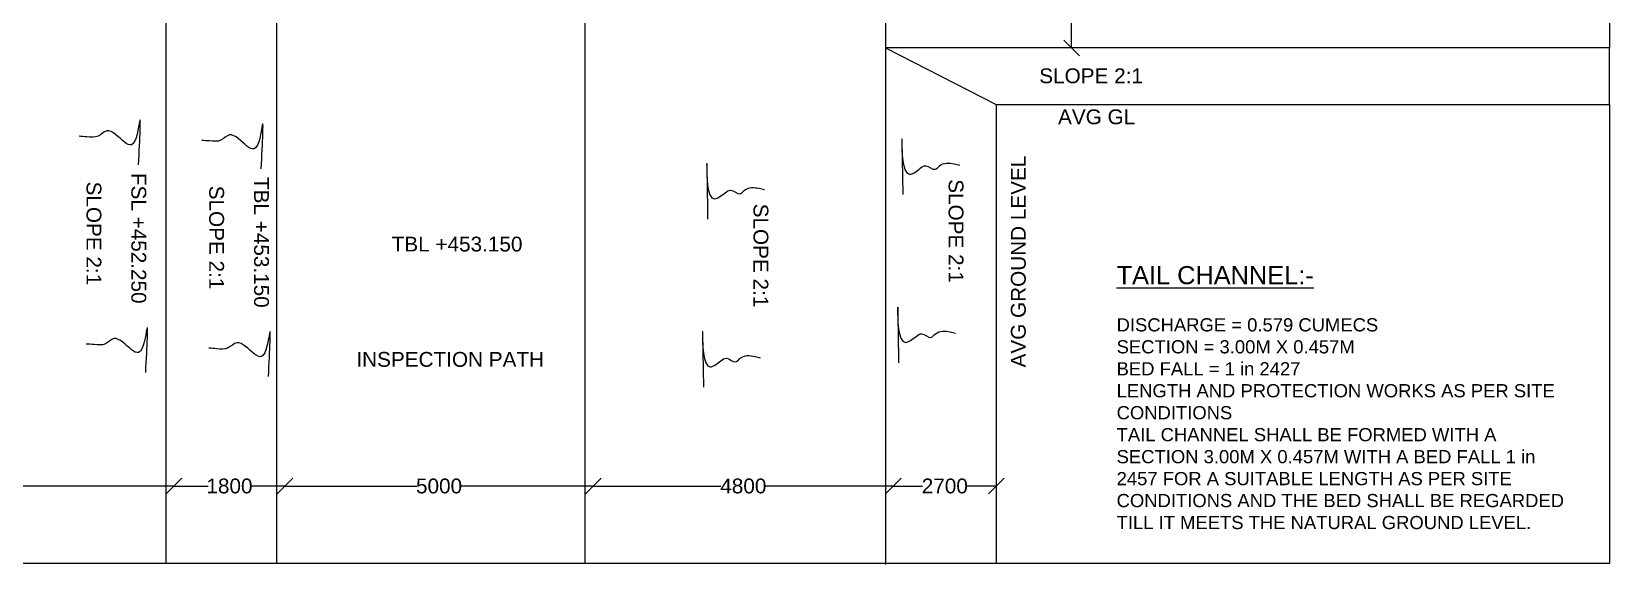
# Model space of a CAD drawing. Header units: millimetres. Extents: x 5124 to 6568637, y 2311 to 91879094.
# Drawn here: x 3802420 to 3811990, y 45939838 to 45943073 of the extents above; entities that cross this region are included whole.
import ezdxf

# ---------------------------------------------------------------- set-up
doc = ezdxf.new("R2010")
doc.units = ezdxf.units.MM
doc.header["$MEASUREMENT"] = 0
for name, color, linetype in [('DIMENSION', 7, 'Continuous'), ('DRAWING', 7, 'Continuous'), ('TEXT', 7, 'Continuous')]:
    doc.layers.add(name, color=color, linetype=linetype)
doc.styles.get("Standard").update_dxf_attribs({"font": 'arial.ttf', "height": 90})
doc.dimstyles.get("Standard").update_dxf_attribs({"dimtxt": 200, "dimasz": 110, "dimexe": 0.18, "dimexo": 0.0625, "dimgap": 0.09, "dimtad": 0, "dimtih": 1, "dimtoh": 1, "dimdec": 0, "dimzin": 0, "dimdsep": 46, "dimtxsty": 'Standard', "dimblk": 'OBLIQUE', "dimcen": 0.09, "dimse1": 1, "dimse2": 1, "dimadec": 0, "dimazin": 0, "dimtfac": 1, "dimtdec": 0, "dimtofl": 0, "dimtmove": 0, "dimatfit": 3, "dimfxl": 1, "dimtolj": 1, "dimtzin": 0, "dimarcsym": 0})

# ---------------------------------------------------------------- blocks, each defined once
blk = doc.blocks.new('_Oblique')
at = {"color": 0, "linetype": 'ByBlock', "lineweight": -2}
blk.add_line((-0.5, -0.5), (0.5, 0.5), dxfattribs=at)
blk = doc.blocks.new('*D236')
at = {"layer": 'Defpoints', "color": 0, "linetype": 'Continuous', "transparency": 16777216}
for p in [(3800837, 45940314), (3803284, 45940314), (3803284, 45940314)]:
    blk.add_point(p, dxfattribs=at)
at = {"layer": 'DIMENSION', "color": 0, "linetype": 'Continuous', "lineweight": -2, "transparency": 16777216}
for p, q in [((3800837, 45940314), (3801925.9, 45940314)), ((3803284, 45940314), (3802195.1, 45940314))]:
    blk.add_line(p, q, dxfattribs=at)
at = {"layer": 'DIMENSION', "color": 0, "linetype": 'Continuous', "lineweight": -2, "transparency": 16777216, "xscale": 95, "yscale": 95, "zscale": 95, "rotation": 180}
blk.add_blockref('_Oblique', (3800837, 45940314), dxfattribs=at)
at = {"layer": 'DIMENSION', "color": 0, "linetype": 'Continuous', "lineweight": -2, "transparency": 16777216, "xscale": 95, "yscale": 95, "zscale": 95}
blk.add_blockref('_Oblique', (3803284, 45940314), dxfattribs=at)
at = {"layer": 'DIMENSION', "color": 0, "linetype": 'Continuous', "transparency": 16777216, "insert": (3802060.5, 45940314), "char_height": 90, "attachment_point": 5}
blk.add_mtext('\\A1;6500', dxfattribs=at)
blk = doc.blocks.new('*D237')
at = {"layer": 'Defpoints', "color": 0, "linetype": 'Continuous', "transparency": 16777216}
for p in [(3803284, 45940314), (3803956, 45940314), (3803956, 45940314)]:
    blk.add_point(p, dxfattribs=at)
at = {"layer": 'DIMENSION', "color": 0, "linetype": 'Continuous', "lineweight": -2, "transparency": 16777216}
for p, q in [((3803284, 45940314), (3803489.9, 45940314)), ((3803956, 45940314), (3803750.1, 45940314))]:
    blk.add_line(p, q, dxfattribs=at)
at = {"layer": 'DIMENSION', "color": 0, "linetype": 'Continuous', "lineweight": -2, "transparency": 16777216, "xscale": 95, "yscale": 95, "zscale": 95, "rotation": 180}
blk.add_blockref('_Oblique', (3803284, 45940314), dxfattribs=at)
at = {"layer": 'DIMENSION', "color": 0, "linetype": 'Continuous', "lineweight": -2, "transparency": 16777216, "xscale": 95, "yscale": 95, "zscale": 95}
blk.add_blockref('_Oblique', (3803956, 45940314), dxfattribs=at)
at = {"layer": 'DIMENSION', "color": 0, "linetype": 'Continuous', "transparency": 16777216, "insert": (3803620, 45940314), "char_height": 90, "attachment_point": 5}
blk.add_mtext('\\A1;1800', dxfattribs=at)
blk = doc.blocks.new('*D238')
at = {"layer": 'Defpoints', "color": 0, "linetype": 'Continuous', "transparency": 16777216}
for p in [(3803956, 45940314), (3805826.5, 45940314), (3805826.5, 45940314)]:
    blk.add_point(p, dxfattribs=at)
at = {"layer": 'DIMENSION', "color": 0, "linetype": 'Continuous', "lineweight": -2, "transparency": 16777216}
for p, q in [((3803956, 45940314), (3804756.9, 45940314)), ((3805826.5, 45940314), (3805025.6, 45940314))]:
    blk.add_line(p, q, dxfattribs=at)
at = {"layer": 'DIMENSION', "color": 0, "linetype": 'Continuous', "lineweight": -2, "transparency": 16777216, "xscale": 95, "yscale": 95, "zscale": 95, "rotation": 180}
blk.add_blockref('_Oblique', (3803956, 45940314), dxfattribs=at)
at = {"layer": 'DIMENSION', "color": 0, "linetype": 'Continuous', "lineweight": -2, "transparency": 16777216, "xscale": 95, "yscale": 95, "zscale": 95}
blk.add_blockref('_Oblique', (3805826.5, 45940314), dxfattribs=at)
at = {"layer": 'DIMENSION', "color": 0, "linetype": 'Continuous', "transparency": 16777216, "insert": (3804891.2, 45940314), "char_height": 90, "attachment_point": 5}
blk.add_mtext('\\A1;5000', dxfattribs=at)
blk = doc.blocks.new('*D239')
at = {"layer": 'Defpoints', "color": 0, "linetype": 'Continuous', "transparency": 16777216}
for p in [(3805826.5, 45940314), (3807646.5, 45940314), (3807646.5, 45940314)]:
    blk.add_point(p, dxfattribs=at)
at = {"layer": 'DIMENSION', "color": 0, "linetype": 'Continuous', "lineweight": -2, "transparency": 16777216}
for p, q in [((3805826.5, 45940314), (3806600.4, 45940314)), ((3807646.5, 45940314), (3806872.6, 45940314))]:
    blk.add_line(p, q, dxfattribs=at)
at = {"layer": 'DIMENSION', "color": 0, "linetype": 'Continuous', "lineweight": -2, "transparency": 16777216, "xscale": 95, "yscale": 95, "zscale": 95, "rotation": 180}
blk.add_blockref('_Oblique', (3805826.5, 45940314), dxfattribs=at)
at = {"layer": 'DIMENSION', "color": 0, "linetype": 'Continuous', "lineweight": -2, "transparency": 16777216, "xscale": 95, "yscale": 95, "zscale": 95}
blk.add_blockref('_Oblique', (3807646.5, 45940314), dxfattribs=at)
at = {"layer": 'DIMENSION', "color": 0, "linetype": 'Continuous', "transparency": 16777216, "insert": (3806736.5, 45940314), "char_height": 90, "attachment_point": 5}
blk.add_mtext('\\A1;4800', dxfattribs=at)
blk = doc.blocks.new('*D240')
at = {"layer": 'Defpoints', "color": 0, "linetype": 'Continuous', "transparency": 16777216}
for p in [(3807646.5, 45940314), (3808270.5, 45940314), (3808270.5, 45940314)]:
    blk.add_point(p, dxfattribs=at)
at = {"layer": 'DIMENSION', "color": 0, "linetype": 'Continuous', "lineweight": -2, "transparency": 16777216}
for p, q in [((3807646.5, 45940314), (3807823.4, 45940314)), ((3808270.5, 45940314), (3808093.6, 45940314))]:
    blk.add_line(p, q, dxfattribs=at)
at = {"layer": 'DIMENSION', "color": 0, "linetype": 'Continuous', "lineweight": -2, "transparency": 16777216, "xscale": 95, "yscale": 95, "zscale": 95, "rotation": 180}
blk.add_blockref('_Oblique', (3807646.5, 45940314), dxfattribs=at)
at = {"layer": 'DIMENSION', "color": 0, "linetype": 'Continuous', "lineweight": -2, "transparency": 16777216, "xscale": 95, "yscale": 95, "zscale": 95}
blk.add_blockref('_Oblique', (3808270.5, 45940314), dxfattribs=at)
at = {"layer": 'DIMENSION', "color": 0, "linetype": 'Continuous', "transparency": 16777216, "insert": (3807958.5, 45940314), "char_height": 90, "attachment_point": 5}
blk.add_mtext('\\A1;2700', dxfattribs=at)
blk = doc.blocks.new('*D247')
at = {"layer": 'Defpoints', "color": 0, "linetype": 'Continuous', "transparency": 16777216}
for p in [(3808679, 45943730.2), (3808727.5, 45942974), (3808727.5, 45942974)]:
    blk.add_point(p, dxfattribs=at)
at = {"layer": 'DIMENSION', "color": 0, "linetype": 'Continuous', "lineweight": -2, "transparency": 16777216}
for p, q in [((3808727.5, 45943730.2), (3808727.5, 45943398.1)), ((3808727.5, 45942974), (3808727.5, 45943306.1))]:
    blk.add_line(p, q, dxfattribs=at)
at = {"layer": 'DIMENSION', "color": 0, "linetype": 'Continuous', "lineweight": -2, "transparency": 16777216, "xscale": 95, "yscale": 95, "zscale": 95}
for p, rotation in [((3808727.5, 45943730.2), 90), ((3808727.5, 45942974), 270)]:
    blk.add_blockref('_Oblique', p, dxfattribs=dict(at, rotation=rotation))
at = {"layer": 'DIMENSION', "color": 0, "linetype": 'Continuous', "transparency": 16777216, "insert": (3808727.5, 45943352.1), "char_height": 90, "attachment_point": 5}
blk.add_mtext('\\A1;2000', dxfattribs=at)

msp = doc.modelspace()

# ---------------------------------------------------------------- linework, layer by layer
at = {"layer": 'DIMENSION', "linetype": 'Continuous'}
msp.add_lwpolyline([(3808269.5, 45942631), (3808269.5, 45939844)], dxfattribs=at)
for points in [[(3803068.5, 45942264.8), (3803074.5, 45942527.3), (3803025.5, 45942386.3), (3802929.5, 45942448.3), (3802876, 45942470.3), (3802823.5, 45942438.8), (3802755.5, 45942433.8), (3802707.5, 45942437.3)], [(3803812.7, 45942239.8), (3803818.7, 45942502.3), (3803769.7, 45942361.3), (3803673.7, 45942423.3), (3803620.2, 45942445.3), (3803567.7, 45942413.8), (3803499.7, 45942408.8), (3803451.7, 45942412.3)], [(3807705.7, 45942083), (3807698.2, 45942406.5), (3807746.2, 45942206.5), (3807809.7, 45942243), (3807842.7, 45942258.5), (3807900.2, 45942237), (3807927.2, 45942258.5), (3808016.2, 45942270), (3808048.7, 45942262)], [(3806522.2, 45941934.5), (3806514.7, 45942258), (3806562.7, 45942058), (3806626.2, 45942094.5), (3806659.2, 45942110), (3806716.7, 45942088.5), (3806743.7, 45942110), (3806832.7, 45942121.5), (3806865.2, 45942113.5)], [(3807680.2, 45941062.7), (3807672.7, 45941386.2), (3807720.7, 45941186.2), (3807784.2, 45941222.7), (3807817.2, 45941238.2), (3807874.7, 45941216.7), (3807901.7, 45941238.2), (3807990.7, 45941249.7), (3808023.2, 45941241.7)], [(3803112.2, 45941003.5), (3803118.2, 45941266), (3803069.2, 45941125), (3802973.2, 45941187), (3802919.7, 45941209), (3802867.2, 45941177.5), (3802799.2, 45941172.5), (3802751.2, 45941176)], [(3803856.5, 45940978.5), (3803862.5, 45941241), (3803813.5, 45941100), (3803717.5, 45941162), (3803664, 45941184), (3803611.5, 45941152.5), (3803543.5, 45941147.5), (3803495.5, 45941151)], [(3806496.7, 45940914.3), (3806489.2, 45941237.8), (3806537.2, 45941037.8), (3806600.7, 45941074.3), (3806633.7, 45941089.8), (3806691.2, 45941068.3), (3806718.2, 45941089.8), (3806807.2, 45941101.3), (3806839.7, 45941093.3)]]:
    msp.add_spline(points, degree=3, dxfattribs=at)
at = {"layer": 'DRAWING', "linetype": 'Continuous'}
for points in [[(3811989.5, 45942631), (3811989.5, 45939844), (3807598, 45939844), (3805781, 45939844), (3803903, 45939844), (3803228.5, 45939844), (3800788.5, 45939844), (3798834, 45939844), (3796874.5, 45939844), (3794439.5, 45939844), (3793755, 45939844), (3792646, 45939844), (3790413, 45939844), (3788611.5, 45939844), (3787248, 45939844), (3782237, 45939844), (3782237, 45944667)], [(3803235.5, 45939844), (3803235.5, 45944345.5)], [(3803907.5, 45939844), (3803907.5, 45944345.5)], [(3805778, 45939844), (3805778, 45944345.5)], [(3807598, 45944248.5), (3807598, 45942844.5), (3807598, 45939838)], [(3811989.5, 45943729), (3811989.5, 45942974), (3807598, 45942974)], [(3807598, 45942974), (3808269.5, 45942631), (3811989.5, 45942631), (3811989.5, 45942974)]]:
    msp.add_lwpolyline(points, dxfattribs=at)

# ---------------------------------------------------------------- texts
at = {"layer": 'TEXT', "linetype": 'Continuous'}
for s, insert, char_height, width, attachment_point in [('SLOPE 2:1', (3808531.3, 45942758.4), 90, 606.835, 7), ('AVG GL', (3808645.3, 45942509.4), 90, 606.835, 7), ('TBL +453.150', (3805397, 45941736.7), 90, 788.308, 9), ('{\\H1.375x;\\LTAIL CHANNEL:- } \\P\\PDISCHARGE = 0.579 CUMECS \\PSECTION = 3.00M X 0.457M \\PBED FALL = 1 in 2427 \\PLENGTH AND PROTECTION WORKS AS PER SITE CONDITIONS \\PTAIL CHANNEL SHALL BE FORMED WITH A SECTION 3.00M X 0.457M WITH A BED FALL 1 in 2457 FOR A SUITABLE LENGTH AS PER SITE CONDITIONS AND THE BED SHALL BE REGARDED TILL IT MEETS THE NATURAL GROUND LEVEL. ', (3809000.5, 45941649.5), 80.0004, 2740.413, 1), ('INSPECTION PATH', (3805528.1, 45941036.8), 90, 1282.019, 9)]:
    msp.add_mtext(s, dxfattribs=dict(at, insert=insert, char_height=char_height, width=width, attachment_point=attachment_point))
at = {"layer": 'TEXT', "linetype": 'Continuous', "char_height": 90}
for s, insert, width, attachment_point, rotation in [('AVG GROUND LEVEL', (3808359.4, 45942319.5), 1282.019, 3, 90), ('FSL +452.250', (3803023.7, 45941421.9), 788.308, 9, 270), ('SLOPE 2:1', (3802751.7, 45941533.4), 606.835, 9, 270), ('SLOPE 2:1', (3803495.9, 45941508.4), 606.835, 9, 270), ('TBL +453.150', (3803767.9, 45941396.9), 788.308, 9, 270), ('SLOPE 2:1', (3807980.4, 45941547.7), 606.835, 9, 270), ('SLOPE 2:1', (3806796.9, 45941399.3), 606.835, 9, 270)]:
    msp.add_mtext(s, dxfattribs=dict(at, insert=insert, width=width, attachment_point=attachment_point, rotation=rotation))

# ---------------------------------------------------------------- dimensions: what is measured, and where the dimension line sits
at = {"layer": 'DIMENSION', "linetype": 'Continuous'}
dim = msp.add_linear_dim(base=(3808727.5, 45942974), p1=(3808679, 45943730.2), p2=(3808727.5, 45942974), angle=270, text='2000', dimstyle='Standard', override={"dimasz": 95, "dimarcsym": 1}, dxfattribs=at)
dim.commit()
dim.dimension.update_dxf_attribs({"geometry": '*D247', "text_midpoint": (3808727.5, 45943352.1)})
for base, p1, p2, text, picture, middle in [((3803284, 45940314), (3800837, 45940314), (3803284, 45940314), '6500', '*D236', (3802060.5, 45940314)), ((3803956, 45940314), (3803284, 45940314), (3803956, 45940314), '1800', '*D237', (3803620, 45940314)), ((3805826.5, 45940314), (3803956, 45940314), (3805826.5, 45940314), '5000', '*D238', (3804891.2, 45940314)), ((3807646.5, 45940314), (3805826.5, 45940314), (3807646.5, 45940314), '4800', '*D239', (3806736.5, 45940314)), ((3808270.5, 45940314), (3807646.5, 45940314), (3808270.5, 45940314), '2700', '*D240', (3807958.5, 45940314))]:
    dim = msp.add_linear_dim(base=base, p1=p1, p2=p2, text=text, dimstyle='Standard', override={"dimasz": 95, "dimarcsym": 1}, dxfattribs=at)
    dim.commit()
    dim.dimension.update_dxf_attribs({"geometry": picture, "text_midpoint": middle})

doc.saveas('drawing.dxf')
